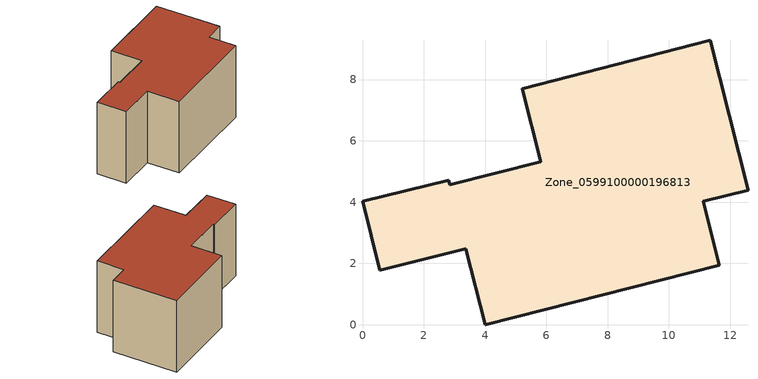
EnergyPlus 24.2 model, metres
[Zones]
Zone_0599100000196813
 floor ground (C_G): 11.12,4.02 11.64,1.94 4,0 3.37,2.48 0.56,1.78 0,4.02 2.81,4.72 2.85,4.57 5.81,5.32 5.21,7.7 11.35,9.28 12.58,4.38 z0
 wall outside (C_F): 0.56,1.78 3.37,2.48 4,0 11.64,1.94 11.12,4.02 12.58,4.38 11.35,9.28 5.21,7.7 5.81,5.32 2.85,4.57 2.81,4.72 0,4.02 0.56,1.78 z0:5.95
 roof outside (C_R): 2.85,4.57 2.81,4.72 0,4.02 0.56,1.78 3.37,2.48 4,0 11.64,1.94 11.12,4.02 12.58,4.38 11.35,9.28 5.21,7.7 5.81,5.32 z5.95
[BUILDING]
Pand.0599100000196813: North Axis=0; Terrain=City; Loads Convergence Tolerance Value=0.04; Temperature Convergence Tolerance Value=0.4; Solar Distribution=FullExterior; Maximum Number of Warmup Days=25; Minimum Number of Warmup Days=1
[Site:Location]
Rotterdam.The.Hague.AP_ZH_NLD Design_Conditions: Latitude=51.96; Longitude=4.45; Time Zone=1; Elevation=-4.5
[SITE:GROUNDTEMPERATURE:BUILDINGSURFACE]
18, 18, 18, 18, 18, 18, 18, 18, 18, 18, 18, 18
[MATERIAL] Thermal Absorptance=0.9; Solar Absorptance=0.7; Visible Absorptance=0.7
Name | Roughness | Thickness | Conductivity | Density | Specific Heat
G.TI.1965-1974 | MediumSmooth | 0.15 | 0.882353 | 540 | 1210
F.TI.1965-1974 | Rough | 0.3 | 0.697674 | 1920 | 840
R.TI.1965-1974 | MediumRough | 0.2 | 0.232558 | 1500 | 1000
[CONSTRUCTION]
C_G: G.TI.1965-1974
C_F: F.TI.1965-1974
C_R: R.TI.1965-1974
[ZONE]
Zone_0599100000196813: Type=1; Multiplier=1; Ceiling Height=Autocalculate; Volume=Autocalculate; Floor Area=autocalculate; Part of Total Floor Area=Yes
[ZONEINFILTRATION:DESIGNFLOWRATE]
Infil_Zone_0599100000196813: Zone or ZoneList or Space or SpaceList=Zone_0599100000196813; Schedule=AlwaysOn; Design Flow Rate Calculation Method=Flow/Area; Flow Rate per Floor Area=0.003; Constant Term Coefficient=1; Temperature Term Coefficient=0; Velocity Term Coefficient=0; Velocity Squared Term Coefficient=0
[HVACTEMPLATE:ZONE:IDEALLOADSAIRSYSTEM]
Zone_0599100000196813: Maximum Heating Supply Air Temperature=50; Minimum Cooling Supply Air Temperature=13; Maximum Heating Supply Air Humidity Ratio=0.0156; Minimum Cooling Supply Air Humidity Ratio=0.0077; Heating Limit=NoLimit; Cooling Limit=NoLimit; Dehumidification Control Type=ConstantSensibleHeatRatio; Cooling Sensible Heat Ratio=0.7; Dehumidification Setpoint=60; Humidification Control Type=None; Humidification Setpoint=30; Outdoor Air Method=None; Outdoor Air Flow Rate per Person=0.00944; Outdoor Air Flow Rate per Zone Floor Area=0; Outdoor Air Flow Rate per Zone=0; Demand Controlled Ventilation Type=None; Outdoor Air Economizer Type=NoEconomizer; Heat Recovery Type=None; Sensible Heat Recovery Effectiveness=0.7; Latent Heat Recovery Effectiveness=0.65
[ZONECONTROL:THERMOSTAT]
ThermostatControl_Zone_0599100000196813: Zone or ZoneList=Zone_0599100000196813; Control Type Schedule=DualSetpointControlType; Control 1=Thermostat_Zone_0599100000196813; Temperature Difference Between Cutout And Setpoint=0
[THERMOSTATSETPOINT:DUALSETPOINT]
Thermostat_Zone_0599100000196813: Heating Setpoint Temperature Schedule=HeatingSetpoint_Zone_0599100000196813; Cooling Setpoint Temperature Schedule=CoolingSetpoint_Zone_0599100000196813
[SCHEDULE:COMPACT]
HeatingSetpoint_Zone_0599100000196813: Through: 12/31, For: AllDays, Until: 24:00, 21
CoolingSetpoint_Zone_0599100000196813: Through: 12/31, For: AllDays, Until: 24:00, 24
DualSetpointControlType: Through: 12/31, For: AllDays, Until: 24:00, 4
AlwaysOn: Through: 12/31, For: AllDays, Until: 24:00, 1
